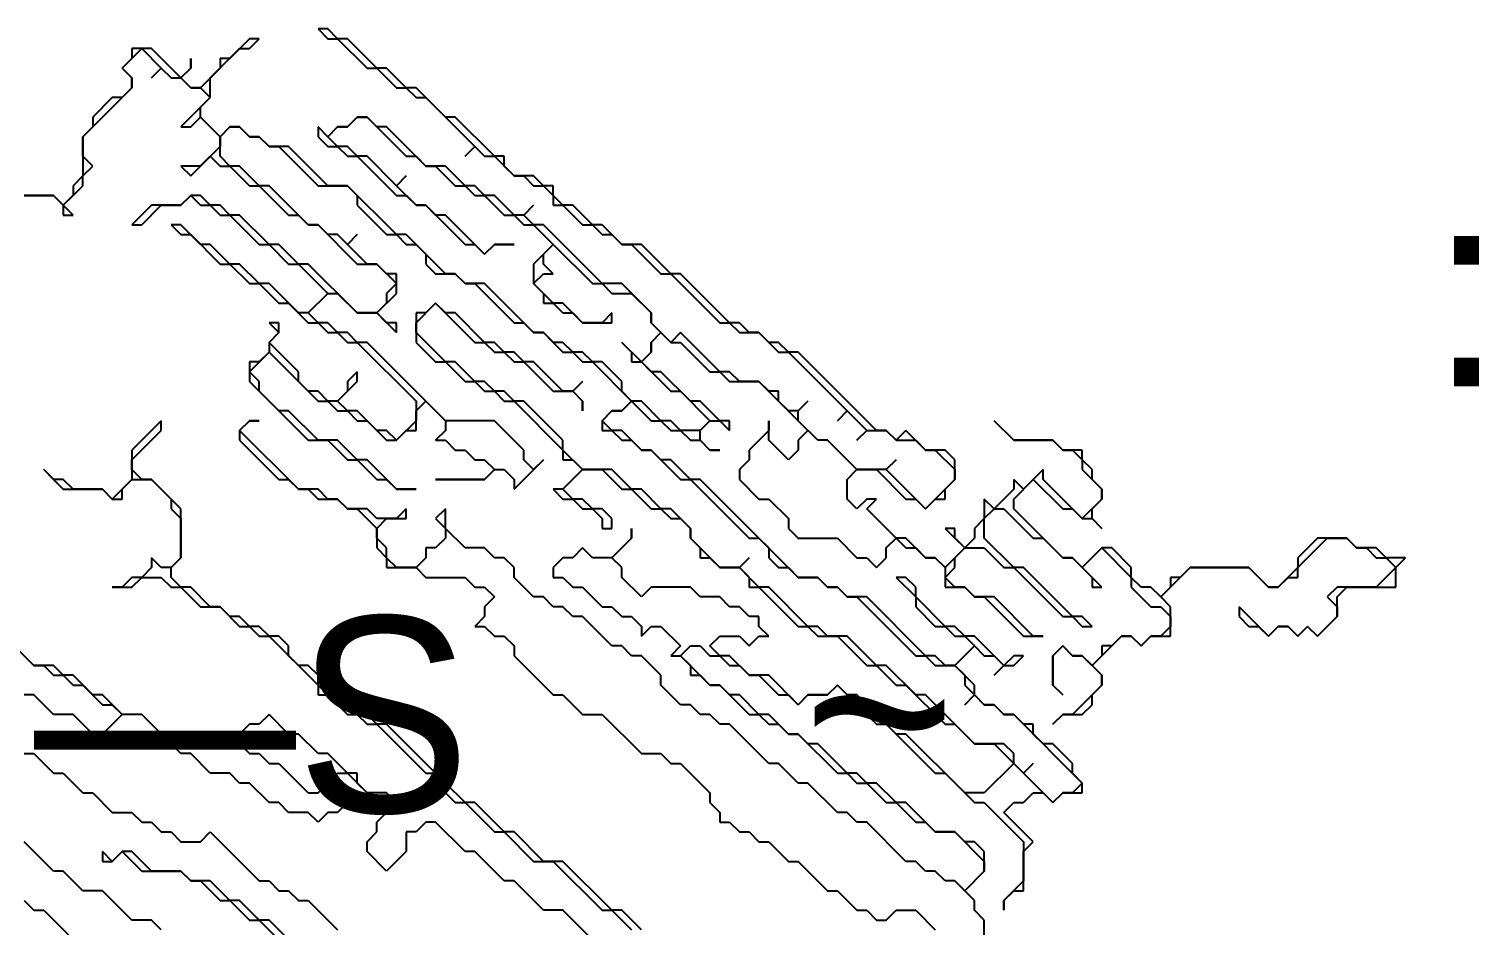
# Model space of a CAD drawing. Header units: metres. Extents: x 7 to 3931, y 6 to 2277.
# Drawn here: x 2781.5 to 2929.5, y 1750.5 to 1842 of the extents above; entities that cross this region are included whole.
import ezdxf

# ---------------------------------------------------------------- set-up
doc = ezdxf.new("R2010")
doc.units = ezdxf.units.M

msp = doc.modelspace()

# ---------------------------------------------------------------- linework, layer by layer
for p, q in [((2804, 1841), (2802, 1839)), ((2804, 1840), (2805, 1841)), ((2805, 1841), (2804, 1841)), ((2811, 1842), (2812, 1841)), ((2812, 1842), (2811, 1842)), ((2813, 1841), (2812, 1842)), ((2812, 1841), (2813, 1841)), ((2813, 1841), (2816, 1838)), ((2814, 1841), (2813, 1841)), ((2817, 1838), (2814, 1841)), ((2791, 1838), (2793, 1840)), ((2794, 1840), (2792, 1840)), ((2792, 1840), (2792, 1839)), ((2793, 1840), (2795, 1838)), ((2797, 1837), (2794, 1840)), ((2800, 1837), (2803, 1840)), ((2803, 1840), (2804, 1840)), ((2792, 1839), (2791, 1838)), ((2798, 1838), (2798, 1839)), ((2798, 1839), (2798, 1838)), ((2802, 1839), (2801, 1839)), ((2801, 1839), (2801, 1838)), ((2791, 1838), (2792, 1837)), ((2792, 1837), (2791, 1838)), ((2792, 1837), (2792, 1836)), ((2792, 1836), (2792, 1837)), ((2795, 1838), (2794, 1837)), ((2794, 1837), (2795, 1838)), ((2795, 1838), (2796, 1837)), ((2796, 1837), (2797, 1837)), ((2797, 1837), (2798, 1838)), ((2798, 1838), (2797, 1837)), ((2798, 1836), (2797, 1837)), ((2797, 1837), (2798, 1836)), ((2801, 1838), (2799, 1836)), ((2800, 1835), (2800, 1837)), ((2816, 1838), (2817, 1838)), ((2817, 1838), (2819, 1836)), ((2818, 1838), (2817, 1838)), ((2820, 1836), (2818, 1838)), ((2787, 1831), (2792, 1836)), ((2792, 1836), (2791, 1835)), ((2799, 1836), (2798, 1836)), ((2798, 1836), (2799, 1836)), ((2799, 1836), (2800, 1835)), ((2819, 1836), (2820, 1836)), ((2820, 1836), (2821, 1835)), ((2821, 1836), (2820, 1836)), ((2824, 1833), (2821, 1836)), ((2790, 1835), (2788, 1833)), ((2791, 1835), (2790, 1835)), ((2800, 1835), (2797, 1832)), ((2799, 1834), (2800, 1835)), ((2799, 1833), (2799, 1834)), ((2821, 1835), (2822, 1835)), ((2822, 1835), (2827, 1830)), ((2788, 1833), (2788, 1832)), ((2798, 1832), (2799, 1833)), ((2801, 1831), (2799, 1833)), ((2799, 1833), (2801, 1831)), ((2815, 1833), (2814, 1832)), ((2814, 1832), (2815, 1833)), ((2816, 1833), (2815, 1833)), ((2815, 1833), (2816, 1833)), ((2817, 1832), (2816, 1833)), ((2816, 1833), (2820, 1829)), ((2825, 1833), (2824, 1833)), ((2829, 1829), (2825, 1833)), ((2788, 1832), (2787, 1831)), ((2787, 1831), (2787, 1827)), ((2787, 1829), (2787, 1831)), ((2797, 1832), (2798, 1832)), ((2802, 1832), (2801, 1831)), ((2801, 1831), (2802, 1832)), ((2801, 1831), (2801, 1830)), ((2801, 1829), (2801, 1831)), ((2803, 1832), (2802, 1832)), ((2802, 1832), (2803, 1832)), ((2804, 1831), (2803, 1832)), ((2803, 1832), (2804, 1831)), ((2805, 1831), (2804, 1831)), ((2804, 1831), (2805, 1831)), ((2806, 1830), (2805, 1831)), ((2805, 1831), (2806, 1830)), ((2812, 1831), (2811, 1832)), ((2811, 1832), (2811, 1831)), ((2811, 1831), (2812, 1830)), ((2813, 1832), (2812, 1831)), ((2812, 1831), (2813, 1832)), ((2813, 1830), (2812, 1831)), ((2814, 1832), (2813, 1832)), ((2813, 1832), (2814, 1832)), ((2818, 1832), (2817, 1832)), ((2822, 1828), (2818, 1832)), ((2801, 1830), (2799, 1828)), ((2808, 1830), (2806, 1830)), ((2806, 1830), (2807, 1830)), ((2807, 1830), (2811, 1826)), ((2812, 1826), (2808, 1830)), ((2812, 1830), (2813, 1830)), ((2813, 1830), (2814, 1829)), ((2814, 1830), (2813, 1830)), ((2815, 1829), (2814, 1830)), ((2827, 1830), (2826, 1829)), ((2826, 1829), (2827, 1830)), ((2827, 1830), (2828, 1829)), ((2788, 1828), (2787, 1829)), ((2787, 1827), (2788, 1828)), ((2799, 1828), (2797, 1828)), ((2797, 1828), (2798, 1827)), ((2798, 1827), (2800, 1829)), ((2800, 1829), (2801, 1828)), ((2802, 1828), (2801, 1829)), ((2801, 1828), (2802, 1828)), ((2802, 1828), (2804, 1826)), ((2803, 1828), (2802, 1828)), ((2805, 1826), (2803, 1828)), ((2814, 1829), (2815, 1829)), ((2815, 1829), (2819, 1825)), ((2816, 1829), (2815, 1829)), ((2819, 1826), (2816, 1829)), ((2820, 1829), (2821, 1829)), ((2821, 1829), (2822, 1828)), ((2824, 1828), (2822, 1828)), ((2822, 1828), (2823, 1828)), ((2823, 1828), (2825, 1826)), ((2826, 1826), (2824, 1828)), ((2828, 1829), (2829, 1829)), ((2829, 1829), (2831, 1827)), ((2830, 1829), (2829, 1829)), ((2830, 1828), (2830, 1829)), ((2831, 1827), (2830, 1828)), ((2787, 1827), (2786, 1826)), ((2787, 1826), (2787, 1827)), ((2819, 1826), (2820, 1827)), ((2820, 1827), (2819, 1826)), ((2831, 1827), (2832, 1827)), ((2833, 1827), (2831, 1827)), ((2832, 1827), (2833, 1826)), ((2834, 1826), (2833, 1827)), ((2784, 1825), (2781, 1825)), ((2781, 1825), (2784, 1825)), ((2785, 1824), (2784, 1825)), ((2784, 1825), (2785, 1824)), ((2785, 1824), (2787, 1826)), ((2786, 1825), (2785, 1824)), ((2786, 1826), (2786, 1825)), ((2798, 1825), (2797, 1824)), ((2797, 1824), (2798, 1825)), ((2799, 1825), (2798, 1825)), ((2798, 1825), (2799, 1824)), ((2800, 1824), (2799, 1825)), ((2804, 1826), (2805, 1826)), ((2805, 1826), (2808, 1823)), ((2806, 1826), (2805, 1826)), ((2810, 1822), (2806, 1826)), ((2811, 1826), (2814, 1826)), ((2814, 1826), (2812, 1826)), ((2819, 1821), (2814, 1826)), ((2814, 1826), (2815, 1825)), ((2815, 1825), (2815, 1824)), ((2821, 1824), (2819, 1826)), ((2819, 1825), (2820, 1825)), ((2820, 1825), (2821, 1824)), ((2825, 1826), (2826, 1826)), ((2827, 1826), (2826, 1826)), ((2826, 1826), (2827, 1825)), ((2828, 1825), (2827, 1826)), ((2827, 1825), (2828, 1825)), ((2829, 1825), (2828, 1825)), ((2828, 1825), (2830, 1823)), ((2831, 1823), (2829, 1825)), ((2833, 1826), (2834, 1826)), ((2834, 1826), (2835, 1825)), ((2835, 1826), (2834, 1826)), ((2835, 1825), (2835, 1826)), ((2835, 1825), (2835, 1824)), ((2836, 1824), (2835, 1825)), ((2785, 1824), (2785, 1823)), ((2786, 1823), (2785, 1824)), ((2794, 1824), (2792, 1822)), ((2793, 1822), (2795, 1824)), ((2797, 1824), (2794, 1824)), ((2795, 1824), (2797, 1824)), ((2799, 1824), (2800, 1824)), ((2801, 1824), (2800, 1824)), ((2800, 1824), (2801, 1823)), ((2802, 1823), (2801, 1824)), ((2815, 1824), (2818, 1821)), ((2821, 1824), (2822, 1824)), ((2822, 1824), (2821, 1824)), ((2822, 1824), (2826, 1820)), ((2823, 1823), (2822, 1824)), ((2832, 1823), (2833, 1824)), ((2833, 1824), (2832, 1823)), ((2835, 1824), (2836, 1824)), ((2836, 1824), (2838, 1822)), ((2837, 1824), (2836, 1824)), ((2839, 1822), (2837, 1824)), ((2785, 1823), (2786, 1823)), ((2792, 1822), (2793, 1822)), ((2797, 1822), (2796, 1822)), ((2796, 1822), (2797, 1821)), ((2799, 1820), (2797, 1822)), ((2801, 1823), (2802, 1823)), ((2803, 1823), (2802, 1823)), ((2802, 1823), (2805, 1820)), ((2806, 1820), (2803, 1823)), ((2808, 1823), (2809, 1823)), ((2809, 1823), (2810, 1822)), ((2810, 1822), (2811, 1822)), ((2811, 1822), (2810, 1822)), ((2811, 1822), (2815, 1818)), ((2812, 1821), (2811, 1822)), ((2824, 1823), (2823, 1823)), ((2828, 1819), (2824, 1823)), ((2830, 1823), (2831, 1823)), ((2832, 1823), (2831, 1823)), ((2831, 1823), (2832, 1822)), ((2833, 1822), (2832, 1823)), ((2832, 1822), (2833, 1822)), ((2834, 1822), (2833, 1822)), ((2833, 1822), (2835, 1820)), ((2840, 1816), (2834, 1822)), ((2838, 1822), (2839, 1822)), ((2839, 1822), (2840, 1821)), ((2840, 1822), (2839, 1822)), ((2842, 1820), (2840, 1822)), ((2797, 1821), (2798, 1821)), ((2798, 1821), (2801, 1818)), ((2813, 1821), (2812, 1821)), ((2814, 1820), (2813, 1821)), ((2814, 1820), (2815, 1821)), ((2815, 1821), (2814, 1820)), ((2818, 1821), (2819, 1821)), ((2820, 1821), (2819, 1821)), ((2819, 1821), (2820, 1820)), ((2824, 1817), (2820, 1821)), ((2840, 1821), (2841, 1821)), ((2841, 1821), (2842, 1820)), ((2800, 1820), (2799, 1820)), ((2802, 1818), (2800, 1820)), ((2805, 1820), (2806, 1820)), ((2807, 1820), (2806, 1820)), ((2806, 1820), (2808, 1818)), ((2809, 1818), (2807, 1820)), ((2816, 1818), (2814, 1820)), ((2820, 1820), (2821, 1820)), ((2821, 1820), (2822, 1819)), ((2822, 1819), (2822, 1818)), ((2826, 1820), (2827, 1820)), ((2827, 1820), (2828, 1819)), ((2828, 1819), (2829, 1820)), ((2829, 1820), (2828, 1819)), ((2829, 1820), (2831, 1820)), ((2831, 1820), (2829, 1820)), ((2835, 1820), (2833, 1818)), ((2834, 1819), (2835, 1820)), ((2834, 1818), (2834, 1819)), ((2835, 1820), (2839, 1816)), ((2842, 1820), (2843, 1820)), ((2844, 1820), (2842, 1820)), ((2843, 1820), (2846, 1817)), ((2847, 1817), (2844, 1820)), ((2801, 1818), (2802, 1818)), ((2803, 1818), (2802, 1818)), ((2802, 1818), (2804, 1816)), ((2805, 1816), (2803, 1818)), ((2808, 1818), (2809, 1818)), ((2810, 1818), (2809, 1818)), ((2809, 1818), (2812, 1815)), ((2815, 1813), (2810, 1818)), ((2815, 1818), (2817, 1818)), ((2817, 1818), (2816, 1818)), ((2817, 1818), (2819, 1816)), ((2818, 1817), (2817, 1818)), ((2822, 1818), (2823, 1817)), ((2833, 1818), (2833, 1816)), ((2835, 1817), (2834, 1818)), ((2804, 1816), (2805, 1816)), ((2806, 1816), (2805, 1816)), ((2805, 1816), (2807, 1814)), ((2809, 1813), (2806, 1816)), ((2819, 1817), (2818, 1817)), ((2819, 1816), (2818, 1815)), ((2819, 1815), (2819, 1817)), ((2823, 1817), (2825, 1817)), ((2825, 1817), (2824, 1817)), ((2826, 1816), (2825, 1817)), ((2825, 1817), (2826, 1816)), ((2828, 1816), (2826, 1816)), ((2826, 1816), (2827, 1816)), ((2827, 1816), (2831, 1812)), ((2833, 1811), (2828, 1816)), ((2833, 1816), (2834, 1817)), ((2833, 1816), (2834, 1815)), ((2835, 1814), (2833, 1816)), ((2834, 1817), (2835, 1817)), ((2839, 1816), (2840, 1816)), ((2842, 1816), (2840, 1816)), ((2840, 1816), (2841, 1815)), ((2845, 1813), (2842, 1816)), ((2846, 1817), (2847, 1817)), ((2847, 1817), (2852, 1812)), ((2848, 1817), (2847, 1817)), ((2853, 1812), (2848, 1817)), ((2812, 1815), (2810, 1813)), ((2810, 1813), (2812, 1815)), ((2812, 1815), (2813, 1815)), ((2813, 1815), (2815, 1813)), ((2817, 1813), (2819, 1815)), ((2818, 1815), (2818, 1814)), ((2834, 1815), (2834, 1814)), ((2841, 1815), (2843, 1815)), ((2843, 1815), (2845, 1813)), ((2807, 1814), (2808, 1814)), ((2808, 1814), (2810, 1812)), ((2810, 1813), (2809, 1813)), ((2811, 1812), (2810, 1813)), ((2817, 1813), (2815, 1813)), ((2815, 1813), (2817, 1813)), ((2818, 1814), (2817, 1813)), ((2817, 1813), (2819, 1811)), ((2818, 1812), (2817, 1813)), ((2821, 1812), (2823, 1814)), ((2822, 1813), (2821, 1813)), ((2821, 1813), (2821, 1810)), ((2823, 1814), (2822, 1813)), ((2823, 1814), (2827, 1810)), ((2824, 1813), (2823, 1814)), ((2825, 1813), (2824, 1813)), ((2828, 1810), (2825, 1813)), ((2834, 1814), (2835, 1814)), ((2835, 1814), (2836, 1813)), ((2836, 1814), (2835, 1814)), ((2838, 1812), (2836, 1814)), ((2836, 1813), (2837, 1813)), ((2837, 1813), (2838, 1812)), ((2841, 1813), (2840, 1812)), ((2841, 1812), (2841, 1813)), ((2845, 1812), (2845, 1813)), ((2845, 1813), (2845, 1812)), ((2807, 1812), (2806, 1812)), ((2806, 1812), (2807, 1811)), ((2807, 1811), (2807, 1812)), ((2810, 1812), (2811, 1812)), ((2811, 1812), (2812, 1811)), ((2812, 1812), (2811, 1812)), ((2813, 1811), (2812, 1812)), ((2819, 1812), (2818, 1812)), ((2819, 1811), (2819, 1812)), ((2821, 1811), (2821, 1812)), ((2831, 1812), (2832, 1812)), ((2832, 1812), (2833, 1811)), ((2838, 1812), (2841, 1812)), ((2840, 1812), (2838, 1812)), ((2847, 1810), (2845, 1812)), ((2845, 1812), (2846, 1811)), ((2852, 1812), (2853, 1812)), ((2853, 1812), (2854, 1811)), ((2854, 1812), (2853, 1812)), ((2855, 1811), (2854, 1812)), ((2806, 1810), (2807, 1811)), ((2807, 1811), (2806, 1810)), ((2809, 1807), (2806, 1810)), ((2806, 1810), (2806, 1809)), ((2812, 1811), (2813, 1811)), ((2813, 1811), (2814, 1810)), ((2814, 1811), (2813, 1811)), ((2815, 1810), (2814, 1811)), ((2814, 1810), (2815, 1810)), ((2815, 1810), (2821, 1804)), ((2816, 1810), (2815, 1810)), ((2824, 1802), (2816, 1810)), ((2824, 1808), (2821, 1811)), ((2821, 1810), (2823, 1808)), ((2827, 1810), (2828, 1810)), ((2828, 1810), (2829, 1809)), ((2829, 1810), (2828, 1810)), ((2830, 1809), (2829, 1810)), ((2834, 1811), (2833, 1811)), ((2833, 1811), (2834, 1811)), ((2835, 1810), (2834, 1811)), ((2834, 1811), (2836, 1809)), ((2836, 1810), (2835, 1810)), ((2837, 1809), (2836, 1810)), ((2844, 1808), (2842, 1810)), ((2842, 1810), (2843, 1809)), ((2846, 1811), (2845, 1810)), ((2845, 1810), (2846, 1811)), ((2845, 1810), (2845, 1809)), ((2845, 1809), (2845, 1810)), ((2846, 1811), (2847, 1810)), ((2848, 1811), (2847, 1810)), ((2847, 1810), (2848, 1810)), ((2852, 1807), (2848, 1811)), ((2848, 1810), (2851, 1807)), ((2854, 1811), (2856, 1811)), ((2856, 1811), (2855, 1811)), ((2856, 1811), (2858, 1809)), ((2857, 1810), (2856, 1811)), ((2858, 1810), (2857, 1810)), ((2859, 1809), (2858, 1810)), ((2804, 1807), (2806, 1809)), ((2806, 1809), (2805, 1808)), ((2806, 1809), (2811, 1804)), ((2829, 1809), (2830, 1809)), ((2830, 1809), (2831, 1808)), ((2831, 1809), (2830, 1809)), ((2832, 1808), (2831, 1809)), ((2836, 1809), (2837, 1809)), ((2838, 1809), (2837, 1809)), ((2837, 1809), (2838, 1808)), ((2839, 1808), (2838, 1809)), ((2843, 1809), (2843, 1808)), ((2845, 1809), (2844, 1808)), ((2844, 1808), (2845, 1809)), ((2858, 1809), (2859, 1809)), ((2859, 1809), (2865, 1803)), ((2860, 1809), (2859, 1809)), ((2868, 1801), (2860, 1809)), ((2805, 1808), (2804, 1808)), ((2804, 1808), (2804, 1806)), ((2805, 1806), (2804, 1807)), ((2809, 1806), (2809, 1807)), ((2815, 1807), (2814, 1806)), ((2815, 1806), (2815, 1807)), ((2823, 1808), (2824, 1808)), ((2825, 1808), (2824, 1808)), ((2824, 1808), (2826, 1806)), ((2827, 1806), (2825, 1808)), ((2831, 1808), (2832, 1808)), ((2832, 1808), (2835, 1805)), ((2833, 1808), (2832, 1808)), ((2836, 1805), (2833, 1808)), ((2838, 1808), (2839, 1808)), ((2840, 1808), (2839, 1808)), ((2839, 1808), (2843, 1804)), ((2842, 1806), (2840, 1808)), ((2843, 1808), (2844, 1808)), ((2844, 1808), (2847, 1805)), ((2845, 1807), (2844, 1808)), ((2846, 1807), (2845, 1807)), ((2849, 1804), (2846, 1807)), ((2851, 1807), (2852, 1807)), ((2853, 1807), (2852, 1807)), ((2852, 1807), (2853, 1806)), ((2854, 1806), (2853, 1807)), ((2804, 1806), (2810, 1800)), ((2805, 1805), (2805, 1806)), ((2810, 1805), (2809, 1806)), ((2813, 1804), (2815, 1806)), ((2814, 1806), (2814, 1805)), ((2826, 1806), (2827, 1806)), ((2828, 1806), (2827, 1806)), ((2827, 1806), (2828, 1805)), ((2829, 1805), (2828, 1806)), ((2837, 1805), (2838, 1806)), ((2838, 1806), (2837, 1805)), ((2842, 1805), (2842, 1806)), ((2853, 1806), (2856, 1806)), ((2856, 1806), (2854, 1806)), ((2857, 1805), (2856, 1806)), ((2856, 1806), (2861, 1801)), ((2807, 1803), (2805, 1805)), ((2811, 1805), (2810, 1805)), ((2812, 1804), (2811, 1805)), ((2811, 1804), (2812, 1804)), ((2813, 1804), (2812, 1804)), ((2812, 1804), (2813, 1803)), ((2814, 1805), (2813, 1804)), ((2814, 1803), (2813, 1804)), ((2821, 1804), (2821, 1802)), ((2821, 1803), (2822, 1804)), ((2822, 1804), (2824, 1802)), ((2828, 1805), (2829, 1805)), ((2830, 1805), (2829, 1805)), ((2829, 1805), (2830, 1804)), ((2831, 1804), (2830, 1805)), ((2830, 1804), (2831, 1804)), ((2832, 1804), (2831, 1804)), ((2831, 1804), (2836, 1799)), ((2836, 1800), (2832, 1804)), ((2835, 1805), (2837, 1805)), ((2837, 1805), (2836, 1805)), ((2837, 1805), (2838, 1804)), ((2838, 1804), (2837, 1805)), ((2838, 1804), (2838, 1803)), ((2838, 1803), (2838, 1804)), ((2843, 1804), (2842, 1805)), ((2843, 1804), (2842, 1803)), ((2842, 1803), (2843, 1804)), ((2844, 1804), (2843, 1804)), ((2843, 1804), (2845, 1802)), ((2846, 1802), (2844, 1804)), ((2847, 1805), (2848, 1805)), ((2848, 1805), (2851, 1802)), ((2850, 1804), (2849, 1804)), ((2852, 1802), (2850, 1804)), ((2858, 1805), (2857, 1805)), ((2858, 1804), (2858, 1805)), ((2859, 1803), (2858, 1804)), ((2860, 1803), (2861, 1804)), ((2861, 1804), (2860, 1803)), ((2808, 1803), (2807, 1803)), ((2811, 1800), (2808, 1803)), ((2813, 1803), (2814, 1803)), ((2815, 1803), (2814, 1803)), ((2814, 1803), (2815, 1802)), ((2817, 1801), (2815, 1803)), ((2821, 1801), (2821, 1803)), ((2841, 1803), (2840, 1802)), ((2840, 1802), (2841, 1803)), ((2842, 1803), (2841, 1803)), ((2841, 1803), (2842, 1803)), ((2860, 1803), (2859, 1803)), ((2860, 1802), (2860, 1803)), ((2865, 1803), (2864, 1802)), ((2864, 1802), (2865, 1803)), ((2865, 1803), (2867, 1801)), ((2795, 1802), (2792, 1799)), ((2795, 1801), (2795, 1802)), ((2803, 1801), (2804, 1802)), ((2804, 1802), (2803, 1801)), ((2804, 1802), (2805, 1802)), ((2805, 1802), (2804, 1802)), ((2815, 1802), (2816, 1802)), ((2816, 1802), (2818, 1800)), ((2821, 1802), (2819, 1800)), ((2824, 1802), (2824, 1801)), ((2829, 1802), (2824, 1802)), ((2832, 1799), (2829, 1802)), ((2840, 1802), (2840, 1801)), ((2841, 1801), (2840, 1802)), ((2845, 1802), (2846, 1802)), ((2847, 1802), (2846, 1802)), ((2846, 1802), (2847, 1801)), ((2848, 1801), (2847, 1802)), ((2851, 1802), (2850, 1801)), ((2850, 1801), (2851, 1802)), ((2851, 1802), (2852, 1802)), ((2852, 1802), (2853, 1801)), ((2853, 1802), (2852, 1802)), ((2853, 1801), (2853, 1802)), ((2857, 1800), (2857, 1802)), ((2857, 1802), (2857, 1801)), ((2862, 1800), (2860, 1802)), ((2882, 1800), (2880, 1802)), ((2880, 1802), (2882, 1800)), ((2792, 1798), (2795, 1801)), ((2809, 1795), (2803, 1801)), ((2803, 1801), (2803, 1800)), ((2803, 1800), (2807, 1796)), ((2810, 1800), (2812, 1800)), ((2813, 1800), (2811, 1800)), ((2812, 1800), (2814, 1798)), ((2815, 1798), (2813, 1800)), ((2818, 1801), (2817, 1801)), ((2819, 1800), (2818, 1801)), ((2818, 1800), (2819, 1800)), ((2819, 1800), (2820, 1801)), ((2820, 1801), (2821, 1801)), ((2824, 1801), (2823, 1800)), ((2823, 1800), (2824, 1800)), ((2824, 1800), (2825, 1799)), ((2836, 1799), (2836, 1800)), ((2840, 1801), (2841, 1801)), ((2841, 1801), (2842, 1800)), ((2842, 1801), (2841, 1801)), ((2844, 1799), (2842, 1801)), ((2842, 1800), (2843, 1800)), ((2843, 1800), (2844, 1799)), ((2847, 1801), (2848, 1801)), ((2850, 1801), (2848, 1801)), ((2848, 1801), (2849, 1800)), ((2849, 1800), (2850, 1800)), ((2850, 1800), (2850, 1801)), ((2850, 1800), (2851, 1799)), ((2851, 1799), (2850, 1800)), ((2857, 1801), (2855, 1799)), ((2859, 1798), (2857, 1800)), ((2861, 1801), (2860, 1800)), ((2860, 1800), (2860, 1799)), ((2863, 1800), (2862, 1800)), ((2866, 1797), (2863, 1800)), ((2867, 1801), (2866, 1800)), ((2866, 1800), (2867, 1801)), ((2867, 1801), (2869, 1801)), ((2869, 1801), (2868, 1801)), ((2869, 1801), (2870, 1800)), ((2870, 1800), (2869, 1801)), ((2871, 1801), (2870, 1800)), ((2870, 1800), (2872, 1800)), ((2873, 1799), (2871, 1801)), ((2872, 1800), (2873, 1799)), ((2886, 1800), (2882, 1800)), ((2882, 1800), (2886, 1800)), ((2887, 1799), (2886, 1800)), ((2886, 1800), (2887, 1799)), ((2792, 1799), (2792, 1796)), ((2825, 1799), (2826, 1799)), ((2826, 1799), (2827, 1798)), ((2832, 1798), (2832, 1799)), ((2838, 1797), (2836, 1799)), ((2836, 1799), (2836, 1798)), ((2844, 1799), (2845, 1799)), ((2845, 1799), (2844, 1799)), ((2845, 1799), (2848, 1796)), ((2846, 1798), (2845, 1799)), ((2851, 1799), (2852, 1799)), ((2852, 1799), (2851, 1799)), ((2855, 1799), (2855, 1798)), ((2860, 1799), (2859, 1798)), ((2873, 1799), (2874, 1799)), ((2875, 1799), (2873, 1799)), ((2874, 1799), (2876, 1797)), ((2876, 1798), (2875, 1799)), ((2889, 1799), (2887, 1799)), ((2887, 1799), (2888, 1799)), ((2888, 1799), (2889, 1798)), ((2889, 1798), (2889, 1799)), ((2784, 1796), (2783, 1797)), ((2783, 1797), (2785, 1795)), ((2792, 1797), (2792, 1798)), ((2793, 1796), (2792, 1797)), ((2814, 1798), (2815, 1798)), ((2815, 1798), (2817, 1796)), ((2816, 1798), (2815, 1798)), ((2819, 1795), (2816, 1798)), ((2827, 1798), (2828, 1798)), ((2828, 1798), (2829, 1797)), ((2829, 1797), (2828, 1796)), ((2828, 1796), (2829, 1797)), ((2829, 1797), (2830, 1797)), ((2830, 1797), (2831, 1796)), ((2831, 1795), (2834, 1798)), ((2833, 1797), (2832, 1798)), ((2834, 1798), (2833, 1797)), ((2836, 1798), (2837, 1798)), ((2838, 1797), (2836, 1795)), ((2836, 1795), (2838, 1797)), ((2837, 1798), (2838, 1797)), ((2841, 1797), (2838, 1797)), ((2838, 1797), (2840, 1797)), ((2840, 1797), (2842, 1795)), ((2843, 1795), (2841, 1797)), ((2847, 1798), (2846, 1798)), ((2849, 1796), (2847, 1798)), ((2855, 1798), (2854, 1797)), ((2854, 1797), (2854, 1796)), ((2865, 1796), (2866, 1797)), ((2869, 1797), (2866, 1797)), ((2866, 1797), (2868, 1797)), ((2868, 1797), (2871, 1794)), ((2869, 1797), (2870, 1798)), ((2870, 1798), (2869, 1797)), ((2873, 1793), (2869, 1797)), ((2876, 1796), (2876, 1798)), ((2876, 1797), (2876, 1796)), ((2885, 1797), (2883, 1795)), ((2885, 1796), (2885, 1797)), ((2890, 1797), (2889, 1798)), ((2889, 1798), (2889, 1797)), ((2889, 1797), (2891, 1795)), ((2890, 1796), (2890, 1797)), ((2785, 1796), (2784, 1796)), ((2786, 1795), (2785, 1796)), ((2792, 1796), (2790, 1794)), ((2791, 1795), (2792, 1796)), ((2792, 1796), (2794, 1796)), ((2794, 1796), (2793, 1796)), ((2794, 1796), (2796, 1794)), ((2797, 1793), (2794, 1796)), ((2807, 1796), (2808, 1796)), ((2808, 1796), (2809, 1795)), ((2817, 1796), (2818, 1796)), ((2818, 1796), (2819, 1795)), ((2828, 1796), (2823, 1796)), ((2823, 1796), (2828, 1796)), ((2831, 1796), (2831, 1795)), ((2848, 1796), (2849, 1796)), ((2849, 1796), (2855, 1790)), ((2850, 1796), (2849, 1796)), ((2860, 1786), (2850, 1796)), ((2854, 1796), (2856, 1794)), ((2865, 1794), (2865, 1796)), ((2876, 1796), (2873, 1793)), ((2875, 1795), (2876, 1796)), ((2882, 1794), (2884, 1796)), ((2883, 1795), (2882, 1796)), ((2882, 1796), (2882, 1795)), ((2884, 1796), (2887, 1793)), ((2889, 1792), (2885, 1796)), ((2891, 1795), (2890, 1796)), ((2785, 1795), (2789, 1795)), ((2789, 1795), (2786, 1795)), ((2790, 1794), (2789, 1795)), ((2789, 1795), (2790, 1794)), ((2790, 1794), (2791, 1794)), ((2791, 1794), (2791, 1795)), ((2796, 1794), (2796, 1793)), ((2811, 1795), (2809, 1795)), ((2809, 1795), (2810, 1795)), ((2810, 1795), (2811, 1794)), ((2812, 1794), (2811, 1795)), ((2811, 1794), (2813, 1794)), ((2813, 1794), (2812, 1794)), ((2814, 1793), (2813, 1794)), ((2813, 1794), (2814, 1793)), ((2819, 1795), (2821, 1795)), ((2821, 1795), (2819, 1795)), ((2836, 1795), (2835, 1795)), ((2835, 1795), (2836, 1794)), ((2837, 1794), (2836, 1795)), ((2836, 1794), (2837, 1794)), ((2837, 1794), (2838, 1793)), ((2838, 1794), (2837, 1794)), ((2839, 1793), (2838, 1794)), ((2842, 1795), (2843, 1795)), ((2844, 1795), (2843, 1795)), ((2843, 1795), (2845, 1793)), ((2846, 1793), (2844, 1795)), ((2856, 1794), (2857, 1794)), ((2857, 1794), (2859, 1792)), ((2866, 1793), (2865, 1794)), ((2867, 1794), (2866, 1793)), ((2867, 1793), (2868, 1794)), ((2868, 1794), (2867, 1794)), ((2871, 1794), (2872, 1794)), ((2872, 1794), (2873, 1793)), ((2873, 1793), (2874, 1794)), ((2874, 1794), (2875, 1794)), ((2875, 1794), (2875, 1795)), ((2880, 1793), (2879, 1794)), ((2879, 1794), (2879, 1792)), ((2882, 1795), (2880, 1793)), ((2882, 1793), (2882, 1794)), ((2891, 1794), (2889, 1792)), ((2890, 1793), (2891, 1794)), ((2891, 1794), (2891, 1795)), ((2891, 1795), (2891, 1794)), ((2796, 1793), (2797, 1792)), ((2797, 1788), (2797, 1793)), ((2816, 1793), (2814, 1793)), ((2814, 1793), (2815, 1793)), ((2815, 1793), (2817, 1791)), ((2817, 1792), (2816, 1793)), ((2820, 1793), (2819, 1792)), ((2820, 1792), (2820, 1793)), ((2824, 1793), (2823, 1792)), ((2824, 1791), (2824, 1793)), ((2838, 1793), (2839, 1793)), ((2839, 1793), (2840, 1792)), ((2840, 1793), (2839, 1793)), ((2841, 1792), (2840, 1793)), ((2845, 1793), (2846, 1793)), ((2847, 1793), (2846, 1793)), ((2846, 1793), (2847, 1792)), ((2849, 1791), (2847, 1793)), ((2870, 1790), (2867, 1793)), ((2879, 1792), (2880, 1793)), ((2880, 1793), (2881, 1793)), ((2881, 1793), (2884, 1790)), ((2887, 1788), (2882, 1793)), ((2887, 1793), (2888, 1793)), ((2888, 1793), (2889, 1792)), ((2890, 1792), (2890, 1793)), ((2797, 1792), (2797, 1788)), ((2817, 1791), (2818, 1792)), ((2819, 1792), (2817, 1792)), ((2817, 1790), (2817, 1791)), ((2817, 1791), (2817, 1789)), ((2818, 1792), (2820, 1792)), ((2823, 1792), (2824, 1791)), ((2826, 1789), (2824, 1791)), ((2824, 1791), (2824, 1790)), ((2840, 1792), (2840, 1791)), ((2840, 1791), (2841, 1791)), ((2841, 1791), (2841, 1792)), ((2843, 1790), (2843, 1791)), ((2843, 1791), (2843, 1790)), ((2847, 1792), (2848, 1792)), ((2848, 1792), (2849, 1791)), ((2849, 1790), (2849, 1791)), ((2849, 1791), (2849, 1790)), ((2859, 1792), (2859, 1791)), ((2859, 1791), (2860, 1790)), ((2876, 1791), (2875, 1791)), ((2875, 1791), (2877, 1789)), ((2876, 1790), (2876, 1791)), ((2879, 1792), (2878, 1791)), ((2878, 1791), (2878, 1790)), ((2879, 1790), (2879, 1792)), ((2889, 1792), (2890, 1792)), ((2890, 1792), (2891, 1791)), ((2891, 1791), (2890, 1792)), ((2818, 1789), (2817, 1790)), ((2824, 1790), (2823, 1789)), ((2841, 1788), (2843, 1790)), ((2843, 1790), (2841, 1788)), ((2852, 1787), (2849, 1790)), ((2849, 1790), (2850, 1789)), ((2855, 1790), (2856, 1790)), ((2856, 1790), (2857, 1789)), ((2860, 1790), (2864, 1790)), ((2864, 1790), (2866, 1788)), ((2869, 1789), (2870, 1790)), ((2870, 1790), (2871, 1789)), ((2871, 1790), (2870, 1790)), ((2873, 1788), (2871, 1790)), ((2877, 1789), (2876, 1790)), ((2878, 1790), (2877, 1789)), ((2882, 1787), (2879, 1790)), ((2884, 1790), (2885, 1790)), ((2885, 1790), (2887, 1788)), ((2911, 1787), (2914, 1790)), ((2913, 1790), (2911, 1788)), ((2916, 1790), (2913, 1790)), ((2914, 1790), (2916, 1790)), ((2916, 1790), (2917, 1789)), ((2917, 1789), (2916, 1790)), ((2795, 1787), (2794, 1788)), ((2794, 1788), (2794, 1787)), ((2797, 1788), (2796, 1787)), ((2796, 1787), (2797, 1788)), ((2817, 1789), (2818, 1788)), ((2818, 1788), (2818, 1789)), ((2819, 1787), (2818, 1788)), ((2818, 1788), (2818, 1787)), ((2822, 1788), (2821, 1787)), ((2823, 1789), (2822, 1789)), ((2822, 1789), (2822, 1788)), ((2828, 1789), (2826, 1789)), ((2829, 1788), (2828, 1789)), ((2830, 1788), (2829, 1788)), ((2831, 1787), (2830, 1788)), ((2836, 1788), (2835, 1787)), ((2837, 1788), (2836, 1788)), ((2838, 1789), (2837, 1788)), ((2839, 1788), (2838, 1789)), ((2841, 1788), (2839, 1788)), ((2842, 1787), (2841, 1788)), ((2850, 1789), (2850, 1788)), ((2850, 1788), (2851, 1788)), ((2851, 1788), (2852, 1787)), ((2854, 1787), (2855, 1788)), ((2855, 1788), (2854, 1787)), ((2857, 1789), (2857, 1788)), ((2857, 1788), (2858, 1787)), ((2866, 1788), (2867, 1788)), ((2867, 1788), (2868, 1787)), ((2868, 1787), (2869, 1788)), ((2869, 1788), (2869, 1789)), ((2871, 1789), (2872, 1789)), ((2872, 1789), (2873, 1788)), ((2873, 1788), (2874, 1788)), ((2874, 1788), (2873, 1788)), ((2874, 1788), (2875, 1787)), ((2875, 1787), (2874, 1788)), ((2877, 1789), (2875, 1787)), ((2876, 1788), (2877, 1789)), ((2876, 1787), (2876, 1788)), ((2877, 1789), (2879, 1789)), ((2879, 1789), (2881, 1787)), ((2887, 1788), (2888, 1788)), ((2888, 1788), (2887, 1788)), ((2888, 1788), (2890, 1786)), ((2889, 1787), (2888, 1788)), ((2889, 1787), (2891, 1789)), ((2891, 1789), (2889, 1787)), ((2891, 1789), (2894, 1786)), ((2892, 1789), (2891, 1789)), ((2894, 1787), (2892, 1789)), ((2911, 1788), (2911, 1787)), ((2917, 1789), (2918, 1789)), ((2919, 1789), (2917, 1789)), ((2918, 1789), (2919, 1788)), ((2920, 1788), (2919, 1789)), ((2919, 1788), (2920, 1788)), ((2920, 1788), (2921, 1787)), ((2922, 1788), (2920, 1788)), ((2921, 1787), (2922, 1788)), ((2794, 1787), (2793, 1786)), ((2796, 1787), (2795, 1787)), ((2796, 1786), (2796, 1787)), ((2818, 1787), (2821, 1787)), ((2821, 1787), (2819, 1787)), ((2821, 1787), (2822, 1786)), ((2831, 1786), (2831, 1787)), ((2835, 1787), (2835, 1786)), ((2842, 1786), (2842, 1787)), ((2854, 1787), (2852, 1787)), ((2852, 1787), (2854, 1787)), ((2856, 1785), (2854, 1787)), ((2854, 1787), (2855, 1786)), ((2858, 1787), (2859, 1787)), ((2859, 1787), (2860, 1786)), ((2875, 1787), (2875, 1785)), ((2875, 1786), (2876, 1787)), ((2881, 1787), (2882, 1787)), ((2882, 1787), (2887, 1782)), ((2883, 1787), (2882, 1787)), ((2888, 1782), (2883, 1787)), ((2891, 1785), (2889, 1787)), ((2894, 1786), (2894, 1787)), ((2897, 1784), (2900, 1787)), ((2900, 1787), (2899, 1786)), ((2900, 1787), (2906, 1787)), ((2906, 1787), (2900, 1787)), ((2906, 1787), (2908, 1785)), ((2908, 1785), (2906, 1787)), ((2911, 1787), (2909, 1785)), ((2911, 1786), (2911, 1787)), ((2921, 1787), (2919, 1785)), ((2921, 1785), (2921, 1787)), ((2791, 1785), (2790, 1785)), ((2790, 1785), (2792, 1785)), ((2792, 1786), (2791, 1785)), ((2793, 1786), (2792, 1786)), ((2792, 1785), (2793, 1786)), ((2793, 1786), (2795, 1786)), ((2795, 1786), (2796, 1785)), ((2797, 1785), (2796, 1786)), ((2796, 1785), (2797, 1785)), ((2797, 1785), (2799, 1783)), ((2798, 1785), (2797, 1785)), ((2800, 1783), (2798, 1785)), ((2822, 1786), (2826, 1786)), ((2826, 1786), (2827, 1785)), ((2827, 1785), (2828, 1785)), ((2828, 1785), (2829, 1784)), ((2833, 1784), (2831, 1786)), ((2835, 1786), (2836, 1786)), ((2836, 1786), (2837, 1785)), ((2837, 1785), (2838, 1785)), ((2838, 1785), (2840, 1783)), ((2844, 1784), (2842, 1786)), ((2845, 1785), (2844, 1784)), ((2849, 1785), (2845, 1785)), ((2850, 1784), (2849, 1785)), ((2855, 1786), (2855, 1785)), ((2855, 1785), (2856, 1785)), ((2857, 1785), (2856, 1785)), ((2856, 1785), (2860, 1781)), ((2861, 1781), (2857, 1785)), ((2860, 1786), (2862, 1786)), ((2862, 1786), (2860, 1786)), ((2862, 1786), (2863, 1785)), ((2863, 1785), (2862, 1786)), ((2863, 1785), (2864, 1785)), ((2864, 1785), (2863, 1785)), ((2864, 1785), (2865, 1784)), ((2865, 1784), (2864, 1785)), ((2871, 1786), (2870, 1786)), ((2870, 1786), (2872, 1784)), ((2872, 1785), (2871, 1786)), ((2872, 1784), (2872, 1785)), ((2876, 1785), (2875, 1786)), ((2875, 1785), (2877, 1785)), ((2877, 1785), (2876, 1785)), ((2877, 1785), (2878, 1784)), ((2878, 1784), (2877, 1785)), ((2890, 1786), (2890, 1785)), ((2890, 1785), (2891, 1785)), ((2894, 1786), (2894, 1785)), ((2895, 1785), (2894, 1786)), ((2894, 1785), (2896, 1783)), ((2896, 1785), (2895, 1785)), ((2897, 1784), (2896, 1785)), ((2898, 1785), (2897, 1784)), ((2899, 1786), (2898, 1786)), ((2898, 1786), (2898, 1785)), ((2908, 1785), (2909, 1785)), ((2909, 1785), (2908, 1785)), ((2909, 1785), (2910, 1786)), ((2910, 1786), (2911, 1786)), ((2915, 1785), (2914, 1784)), ((2919, 1785), (2915, 1785)), ((2915, 1784), (2916, 1785)), ((2916, 1785), (2921, 1785)), ((2829, 1784), (2828, 1783)), ((2834, 1784), (2833, 1784)), ((2835, 1783), (2834, 1784)), ((2852, 1784), (2850, 1784)), ((2853, 1783), (2852, 1784)), ((2865, 1784), (2866, 1784)), ((2867, 1784), (2865, 1784)), ((2866, 1784), (2872, 1778)), ((2873, 1778), (2867, 1784)), ((2875, 1781), (2872, 1784)), ((2872, 1784), (2872, 1783)), ((2878, 1784), (2879, 1784)), ((2880, 1784), (2878, 1784)), ((2879, 1784), (2883, 1780)), ((2884, 1780), (2880, 1784)), ((2898, 1783), (2897, 1784)), ((2914, 1784), (2915, 1783)), ((2915, 1782), (2915, 1784)), ((2799, 1783), (2801, 1783)), ((2801, 1783), (2800, 1783)), ((2801, 1783), (2803, 1781)), ((2802, 1782), (2801, 1783)), ((2803, 1782), (2802, 1782)), ((2804, 1781), (2803, 1782)), ((2828, 1782), (2827, 1781)), ((2828, 1783), (2828, 1782)), ((2836, 1783), (2835, 1783)), ((2837, 1782), (2836, 1783)), ((2838, 1782), (2837, 1782)), ((2841, 1779), (2838, 1782)), ((2840, 1783), (2841, 1783)), ((2841, 1783), (2842, 1782)), ((2842, 1782), (2843, 1782)), ((2843, 1782), (2844, 1781)), ((2854, 1783), (2853, 1783)), ((2855, 1782), (2854, 1783)), ((2856, 1782), (2855, 1782)), ((2856, 1781), (2856, 1782)), ((2872, 1783), (2874, 1781)), ((2887, 1782), (2888, 1782)), ((2888, 1782), (2889, 1781)), ((2889, 1782), (2888, 1782)), ((2890, 1781), (2889, 1782)), ((2896, 1783), (2897, 1783)), ((2897, 1783), (2898, 1782)), ((2898, 1780), (2898, 1783)), ((2898, 1782), (2898, 1781)), ((2908, 1780), (2905, 1783)), ((2905, 1783), (2905, 1782)), ((2905, 1782), (2906, 1781)), ((2915, 1782), (2913, 1780)), ((2913, 1780), (2915, 1782)), ((2915, 1783), (2915, 1782)), ((2803, 1781), (2804, 1781)), ((2804, 1781), (2805, 1780)), ((2805, 1781), (2804, 1781)), ((2806, 1780), (2805, 1781)), ((2827, 1781), (2828, 1781)), ((2828, 1781), (2829, 1780)), ((2844, 1781), (2844, 1780)), ((2844, 1780), (2845, 1781)), ((2845, 1781), (2846, 1781)), ((2846, 1781), (2848, 1779)), ((2857, 1780), (2856, 1781)), ((2860, 1781), (2861, 1781)), ((2862, 1781), (2861, 1781)), ((2861, 1781), (2862, 1780)), ((2863, 1780), (2862, 1781)), ((2874, 1781), (2875, 1781)), ((2876, 1781), (2875, 1781)), ((2875, 1781), (2876, 1780)), ((2877, 1780), (2876, 1781)), ((2889, 1781), (2890, 1781)), ((2898, 1781), (2897, 1780)), ((2906, 1781), (2907, 1781)), ((2907, 1781), (2908, 1780)), ((2909, 1781), (2908, 1780)), ((2908, 1780), (2909, 1781)), ((2910, 1781), (2909, 1781)), ((2909, 1781), (2910, 1781)), ((2911, 1780), (2910, 1781)), ((2910, 1781), (2911, 1780)), ((2912, 1781), (2911, 1780)), ((2911, 1780), (2912, 1781)), ((2913, 1780), (2912, 1781)), ((2912, 1781), (2913, 1780)), ((2782, 1777), (2780, 1779)), ((2805, 1780), (2806, 1780)), ((2806, 1780), (2811, 1775)), ((2807, 1780), (2806, 1780)), ((2808, 1779), (2807, 1780)), ((2808, 1778), (2808, 1779)), ((2829, 1780), (2830, 1780)), ((2830, 1780), (2831, 1779)), ((2831, 1779), (2831, 1778)), ((2842, 1779), (2841, 1779)), ((2843, 1778), (2842, 1779)), ((2848, 1779), (2847, 1778)), ((2848, 1778), (2849, 1779)), ((2849, 1779), (2850, 1779)), ((2850, 1779), (2851, 1778)), ((2851, 1779), (2852, 1780)), ((2852, 1778), (2851, 1779)), ((2852, 1780), (2854, 1780)), ((2854, 1780), (2855, 1779)), ((2855, 1779), (2856, 1780)), ((2856, 1780), (2857, 1780)), ((2862, 1780), (2864, 1780)), ((2865, 1780), (2863, 1780)), ((2864, 1780), (2867, 1777)), ((2868, 1777), (2865, 1780)), ((2876, 1780), (2877, 1780)), ((2876, 1777), (2878, 1779)), ((2878, 1779), (2876, 1777)), ((2878, 1780), (2877, 1780)), ((2877, 1780), (2878, 1779)), ((2881, 1777), (2878, 1780)), ((2878, 1779), (2879, 1778)), ((2883, 1780), (2885, 1780)), ((2885, 1780), (2884, 1780)), ((2887, 1779), (2886, 1778)), ((2886, 1778), (2887, 1779)), ((2888, 1778), (2887, 1779)), ((2887, 1779), (2888, 1778)), ((2890, 1777), (2893, 1780)), ((2892, 1779), (2891, 1779)), ((2891, 1779), (2891, 1778)), ((2893, 1780), (2892, 1779)), ((2894, 1780), (2893, 1780)), ((2893, 1780), (2894, 1780)), ((2895, 1779), (2894, 1780)), ((2894, 1780), (2895, 1779)), ((2896, 1780), (2895, 1779)), ((2895, 1779), (2896, 1780)), ((2897, 1780), (2896, 1780)), ((2896, 1780), (2898, 1780)), ((2781, 1778), (2782, 1777)), ((2809, 1777), (2808, 1778)), ((2831, 1778), (2835, 1774)), ((2844, 1778), (2843, 1778)), ((2846, 1776), (2844, 1778)), ((2847, 1778), (2848, 1778)), ((2848, 1778), (2849, 1777)), ((2851, 1775), (2848, 1778)), ((2851, 1778), (2852, 1778)), ((2853, 1778), (2852, 1778)), ((2852, 1778), (2853, 1777)), ((2855, 1776), (2853, 1778)), ((2872, 1778), (2873, 1778)), ((2873, 1778), (2874, 1777)), ((2874, 1778), (2873, 1778)), ((2875, 1777), (2874, 1778)), ((2879, 1778), (2880, 1778)), ((2880, 1778), (2881, 1777)), ((2882, 1778), (2881, 1777)), ((2882, 1777), (2883, 1778)), ((2883, 1778), (2882, 1778)), ((2886, 1778), (2886, 1775)), ((2886, 1775), (2886, 1778)), ((2889, 1778), (2888, 1778)), ((2888, 1778), (2889, 1778)), ((2890, 1777), (2889, 1778)), ((2889, 1778), (2891, 1776)), ((2891, 1778), (2890, 1777)), ((2784, 1777), (2782, 1777)), ((2782, 1777), (2783, 1777)), ((2783, 1777), (2784, 1776)), ((2785, 1776), (2784, 1777)), ((2784, 1776), (2785, 1776)), ((2786, 1776), (2785, 1776)), ((2785, 1776), (2786, 1775)), ((2788, 1774), (2786, 1776)), ((2810, 1777), (2809, 1777)), ((2811, 1776), (2810, 1777)), ((2811, 1775), (2811, 1776)), ((2846, 1775), (2846, 1776)), ((2849, 1777), (2849, 1776)), ((2849, 1776), (2850, 1776)), ((2850, 1776), (2851, 1775)), ((2853, 1777), (2854, 1777)), ((2854, 1777), (2855, 1776)), ((2857, 1776), (2855, 1776)), ((2855, 1776), (2856, 1776)), ((2856, 1776), (2858, 1774)), ((2860, 1773), (2857, 1776)), ((2867, 1777), (2868, 1777)), ((2869, 1777), (2868, 1777)), ((2868, 1777), (2870, 1775)), ((2872, 1774), (2869, 1777)), ((2874, 1777), (2876, 1777)), ((2876, 1777), (2875, 1777)), ((2876, 1777), (2877, 1776)), ((2878, 1775), (2876, 1777)), ((2877, 1776), (2877, 1775)), ((2881, 1777), (2880, 1776)), ((2880, 1776), (2881, 1777)), ((2881, 1777), (2882, 1777)), ((2891, 1776), (2890, 1777)), ((2891, 1776), (2891, 1775)), ((2891, 1775), (2891, 1776)), ((2786, 1775), (2787, 1775)), ((2787, 1775), (2789, 1773)), ((2811, 1775), (2811, 1774)), ((2812, 1774), (2811, 1775)), ((2848, 1773), (2846, 1775)), ((2851, 1775), (2852, 1775)), ((2852, 1775), (2851, 1775)), ((2852, 1775), (2855, 1772)), ((2853, 1774), (2852, 1775)), ((2864, 1775), (2863, 1774)), ((2863, 1774), (2864, 1775)), ((2865, 1774), (2864, 1775)), ((2864, 1775), (2868, 1771)), ((2870, 1775), (2871, 1775)), ((2871, 1775), (2875, 1771)), ((2877, 1775), (2878, 1774)), ((2878, 1774), (2878, 1775)), ((2886, 1775), (2887, 1774)), ((2887, 1774), (2886, 1775)), ((2891, 1775), (2888, 1772)), ((2890, 1774), (2891, 1775)), ((2782, 1774), (2781, 1774)), ((2784, 1772), (2782, 1774)), ((2789, 1774), (2788, 1774)), ((2791, 1772), (2789, 1774)), ((2789, 1773), (2790, 1773)), ((2790, 1773), (2791, 1772)), ((2811, 1774), (2812, 1774)), ((2812, 1774), (2814, 1772)), ((2813, 1774), (2812, 1774)), ((2815, 1772), (2813, 1774)), ((2835, 1774), (2836, 1774)), ((2836, 1774), (2838, 1772)), ((2849, 1773), (2848, 1773)), ((2850, 1772), (2849, 1773)), ((2854, 1774), (2853, 1774)), ((2856, 1772), (2854, 1774)), ((2858, 1774), (2859, 1774)), ((2859, 1774), (2860, 1773)), ((2861, 1774), (2860, 1773)), ((2860, 1773), (2861, 1774)), ((2863, 1774), (2861, 1774)), ((2861, 1774), (2863, 1774)), ((2866, 1774), (2865, 1774)), ((2870, 1770), (2866, 1774)), ((2873, 1774), (2872, 1774)), ((2878, 1769), (2873, 1774)), ((2878, 1774), (2877, 1773)), ((2877, 1773), (2878, 1774)), ((2878, 1774), (2879, 1773)), ((2879, 1773), (2878, 1774)), ((2879, 1773), (2880, 1773)), ((2880, 1773), (2879, 1773)), ((2880, 1773), (2881, 1772)), ((2881, 1772), (2880, 1773)), ((2889, 1772), (2890, 1773)), ((2890, 1773), (2890, 1774)), ((2786, 1772), (2784, 1772)), ((2788, 1770), (2786, 1772)), ((2791, 1772), (2789, 1770)), ((2793, 1772), (2791, 1772)), ((2797, 1768), (2793, 1772)), ((2806, 1772), (2805, 1771)), ((2808, 1770), (2806, 1772)), ((2814, 1772), (2815, 1772)), ((2815, 1772), (2816, 1771)), ((2816, 1772), (2815, 1772)), ((2817, 1771), (2816, 1772)), ((2838, 1772), (2840, 1772)), ((2840, 1772), (2844, 1768)), ((2851, 1772), (2850, 1772)), ((2852, 1771), (2851, 1772)), ((2855, 1772), (2856, 1772)), ((2856, 1772), (2857, 1771)), ((2857, 1772), (2856, 1772)), ((2859, 1770), (2857, 1772)), ((2881, 1772), (2882, 1772)), ((2882, 1772), (2881, 1772)), ((2882, 1772), (2889, 1765)), ((2883, 1771), (2882, 1772)), ((2887, 1772), (2886, 1771)), ((2886, 1771), (2887, 1772)), ((2888, 1772), (2887, 1772)), ((2887, 1772), (2889, 1772)), ((2789, 1770), (2788, 1770)), ((2803, 1770), (2802, 1770)), ((2802, 1770), (2804, 1768)), ((2804, 1771), (2803, 1770)), ((2805, 1771), (2804, 1771)), ((2809, 1770), (2808, 1770)), ((2811, 1768), (2809, 1770)), ((2816, 1771), (2817, 1771)), ((2817, 1771), (2822, 1766)), ((2818, 1771), (2817, 1771)), ((2823, 1766), (2818, 1771)), ((2853, 1771), (2852, 1771)), ((2857, 1767), (2853, 1771)), ((2857, 1771), (2858, 1771)), ((2858, 1771), (2859, 1770)), ((2859, 1770), (2860, 1770)), ((2860, 1770), (2859, 1770)), ((2860, 1770), (2864, 1766)), ((2861, 1769), (2860, 1770)), ((2868, 1771), (2869, 1771)), ((2869, 1771), (2874, 1766)), ((2871, 1770), (2870, 1770)), ((2877, 1764), (2871, 1770)), ((2875, 1771), (2876, 1771)), ((2876, 1771), (2878, 1769)), ((2884, 1771), (2883, 1771)), ((2884, 1770), (2884, 1771)), ((2885, 1769), (2884, 1770)), ((2862, 1769), (2861, 1769)), ((2865, 1766), (2862, 1769)), ((2881, 1769), (2878, 1769)), ((2878, 1769), (2880, 1769)), ((2880, 1769), (2882, 1767)), ((2882, 1768), (2881, 1769)), ((2886, 1769), (2885, 1769)), ((2888, 1767), (2886, 1769)), ((2781, 1768), (2782, 1768)), ((2782, 1768), (2784, 1766)), ((2798, 1768), (2797, 1768)), ((2800, 1766), (2798, 1768)), ((2804, 1768), (2805, 1768)), ((2805, 1768), (2806, 1767)), ((2806, 1767), (2807, 1767)), ((2807, 1767), (2810, 1764)), ((2812, 1768), (2811, 1768)), ((2814, 1766), (2812, 1768)), ((2844, 1768), (2846, 1768)), ((2846, 1768), (2847, 1767)), ((2847, 1767), (2848, 1767)), ((2848, 1767), (2851, 1764)), ((2858, 1767), (2857, 1767)), ((2860, 1765), (2858, 1767)), ((2882, 1767), (2879, 1764)), ((2882, 1767), (2882, 1768)), ((2883, 1766), (2882, 1767)), ((2883, 1766), (2884, 1767)), ((2884, 1767), (2883, 1766)), ((2888, 1766), (2888, 1767)), ((2784, 1766), (2785, 1766)), ((2785, 1766), (2787, 1764)), ((2802, 1766), (2800, 1766)), ((2803, 1765), (2802, 1766)), ((2811, 1764), (2813, 1766)), ((2813, 1766), (2814, 1766)), ((2815, 1766), (2814, 1766)), ((2814, 1766), (2816, 1764)), ((2815, 1765), (2815, 1766)), ((2822, 1766), (2823, 1766)), ((2823, 1766), (2824, 1765)), ((2824, 1766), (2823, 1766)), ((2824, 1765), (2824, 1766)), ((2864, 1766), (2865, 1766)), ((2865, 1766), (2866, 1765)), ((2866, 1766), (2865, 1766)), ((2867, 1765), (2866, 1766)), ((2874, 1766), (2875, 1766)), ((2875, 1766), (2878, 1763)), ((2886, 1763), (2883, 1766)), ((2889, 1765), (2888, 1766)), ((2804, 1765), (2803, 1765)), ((2806, 1763), (2804, 1765)), ((2816, 1764), (2815, 1765)), ((2824, 1765), (2824, 1764)), ((2826, 1763), (2824, 1765)), ((2861, 1765), (2860, 1765)), ((2864, 1762), (2861, 1765)), ((2866, 1765), (2867, 1765)), ((2867, 1765), (2869, 1763)), ((2868, 1765), (2867, 1765)), ((2870, 1763), (2868, 1765)), ((2889, 1765), (2888, 1764)), ((2889, 1764), (2889, 1765)), ((2787, 1764), (2788, 1764)), ((2788, 1764), (2790, 1762)), ((2807, 1763), (2806, 1763)), ((2808, 1762), (2807, 1763)), ((2810, 1764), (2811, 1764)), ((2814, 1763), (2813, 1762)), ((2815, 1763), (2814, 1763)), ((2816, 1764), (2815, 1763)), ((2818, 1764), (2816, 1764)), ((2820, 1762), (2818, 1764)), ((2824, 1764), (2825, 1763)), ((2825, 1763), (2826, 1763)), ((2826, 1763), (2829, 1760)), ((2827, 1763), (2826, 1763)), ((2830, 1760), (2827, 1763)), ((2851, 1764), (2851, 1763)), ((2851, 1763), (2852, 1762)), ((2869, 1763), (2870, 1763)), ((2870, 1763), (2872, 1761)), ((2871, 1763), (2870, 1763)), ((2874, 1760), (2871, 1763)), ((2879, 1764), (2877, 1764)), ((2878, 1763), (2879, 1763)), ((2879, 1763), (2883, 1759)), ((2881, 1762), (2882, 1763)), ((2882, 1763), (2883, 1763)), ((2883, 1763), (2884, 1764)), ((2884, 1764), (2885, 1764)), ((2885, 1764), (2886, 1763)), ((2887, 1764), (2886, 1763)), ((2886, 1763), (2887, 1764)), ((2888, 1764), (2887, 1764)), ((2887, 1764), (2889, 1764)), ((2790, 1762), (2792, 1762)), ((2792, 1762), (2793, 1761)), ((2810, 1762), (2808, 1762)), ((2811, 1761), (2810, 1762)), ((2812, 1762), (2811, 1761)), ((2813, 1762), (2812, 1762)), ((2817, 1761), (2818, 1762)), ((2818, 1762), (2820, 1762)), ((2852, 1762), (2852, 1761)), ((2865, 1762), (2864, 1762)), ((2866, 1761), (2865, 1762)), ((2884, 1759), (2881, 1762)), ((2793, 1761), (2794, 1761)), ((2794, 1761), (2795, 1760)), ((2795, 1760), (2796, 1760)), ((2796, 1760), (2797, 1759)), ((2799, 1759), (2800, 1760)), ((2800, 1760), (2805, 1755)), ((2816, 1759), (2817, 1760)), ((2817, 1760), (2817, 1761)), ((2821, 1760), (2820, 1760)), ((2820, 1760), (2820, 1758)), ((2822, 1761), (2821, 1760)), ((2823, 1761), (2822, 1761)), ((2826, 1758), (2823, 1761)), ((2829, 1760), (2830, 1760)), ((2830, 1760), (2833, 1757)), ((2831, 1760), (2830, 1760)), ((2834, 1757), (2831, 1760)), ((2852, 1761), (2853, 1761)), ((2853, 1761), (2854, 1760)), ((2854, 1760), (2855, 1760)), ((2855, 1760), (2856, 1759)), ((2867, 1761), (2866, 1761)), ((2871, 1757), (2867, 1761)), ((2872, 1761), (2873, 1761)), ((2873, 1761), (2874, 1760)), ((2874, 1760), (2876, 1760)), ((2876, 1760), (2874, 1760)), ((2876, 1760), (2879, 1757)), ((2877, 1759), (2876, 1760)), ((2784, 1756), (2781, 1759)), ((2797, 1759), (2799, 1759)), ((2816, 1758), (2816, 1759)), ((2856, 1759), (2857, 1759)), ((2857, 1759), (2859, 1757)), ((2878, 1759), (2877, 1759)), ((2879, 1758), (2878, 1759)), ((2883, 1759), (2883, 1755)), ((2883, 1758), (2884, 1759)), ((2790, 1757), (2789, 1758)), ((2789, 1758), (2789, 1757)), ((2789, 1757), (2790, 1757)), ((2791, 1758), (2790, 1757)), ((2790, 1757), (2791, 1758)), ((2792, 1758), (2791, 1758)), ((2791, 1758), (2793, 1756)), ((2794, 1756), (2792, 1758)), ((2818, 1756), (2816, 1758)), ((2820, 1758), (2818, 1756)), ((2827, 1758), (2826, 1758)), ((2830, 1755), (2827, 1758)), ((2833, 1757), (2835, 1757)), ((2836, 1757), (2834, 1757)), ((2835, 1757), (2840, 1752)), ((2841, 1752), (2836, 1757)), ((2859, 1757), (2860, 1757)), ((2860, 1757), (2863, 1754)), ((2872, 1757), (2871, 1757)), ((2873, 1756), (2872, 1757)), ((2879, 1756), (2879, 1758)), ((2879, 1757), (2879, 1756)), ((2883, 1754), (2883, 1758)), ((2785, 1756), (2784, 1756)), ((2787, 1754), (2785, 1756)), ((2793, 1756), (2797, 1756)), ((2797, 1756), (2794, 1756)), ((2798, 1755), (2797, 1756)), ((2797, 1756), (2798, 1755)), ((2874, 1756), (2873, 1756)), ((2875, 1755), (2874, 1756)), ((2879, 1756), (2877, 1754)), ((2877, 1754), (2879, 1756)), ((2789, 1754), (2787, 1754)), ((2792, 1751), (2789, 1754)), ((2800, 1755), (2798, 1755)), ((2798, 1755), (2799, 1755)), ((2799, 1755), (2801, 1753)), ((2802, 1753), (2800, 1755)), ((2805, 1755), (2806, 1755)), ((2806, 1755), (2807, 1754)), ((2807, 1754), (2808, 1754)), ((2808, 1754), (2809, 1753)), ((2831, 1755), (2830, 1755)), ((2834, 1752), (2831, 1755)), ((2863, 1754), (2864, 1754)), ((2864, 1754), (2866, 1752)), ((2876, 1755), (2875, 1755)), ((2877, 1754), (2876, 1755)), ((2878, 1753), (2877, 1754)), ((2883, 1755), (2881, 1753)), ((2881, 1753), (2882, 1754)), ((2882, 1754), (2883, 1754)), ((2781, 1753), (2782, 1752)), ((2801, 1753), (2802, 1753)), ((2803, 1753), (2802, 1753)), ((2802, 1753), (2804, 1751)), ((2805, 1751), (2803, 1753)), ((2809, 1753), (2810, 1753)), ((2810, 1753), (2813, 1750)), ((2878, 1752), (2878, 1753)), ((2881, 1753), (2881, 1752)), ((2881, 1752), (2881, 1753)), ((2782, 1752), (2783, 1752)), ((2783, 1752), (2788, 1747)), ((2794, 1751), (2792, 1751)), ((2795, 1750), (2794, 1751)), ((2804, 1751), (2805, 1751)), ((2806, 1751), (2805, 1751)), ((2805, 1751), (2809, 1747)), ((2810, 1747), (2806, 1751)), ((2836, 1752), (2834, 1752)), ((2841, 1747), (2836, 1752)), ((2840, 1752), (2841, 1752)), ((2841, 1752), (2843, 1750)), ((2842, 1752), (2841, 1752)), ((2844, 1750), (2842, 1752)), ((2866, 1752), (2867, 1752)), ((2867, 1752), (2868, 1751)), ((2868, 1751), (2869, 1751)), ((2869, 1751), (2870, 1752)), ((2870, 1752), (2872, 1752)), ((2872, 1752), (2874, 1750)), ((2879, 1751), (2878, 1752)), ((2879, 1749), (2879, 1751))]:
    msp.add_line(p, q)

# ---------------------------------------------------------------- texts
for s, p in [(':', (2924.5, 1805.5)), ('—S', (2782, 1762)), ('~', (2860.5, 1762.5))]:
    msp.add_text(s, height=20).set_placement(p)

doc.saveas('drawing.dxf')
